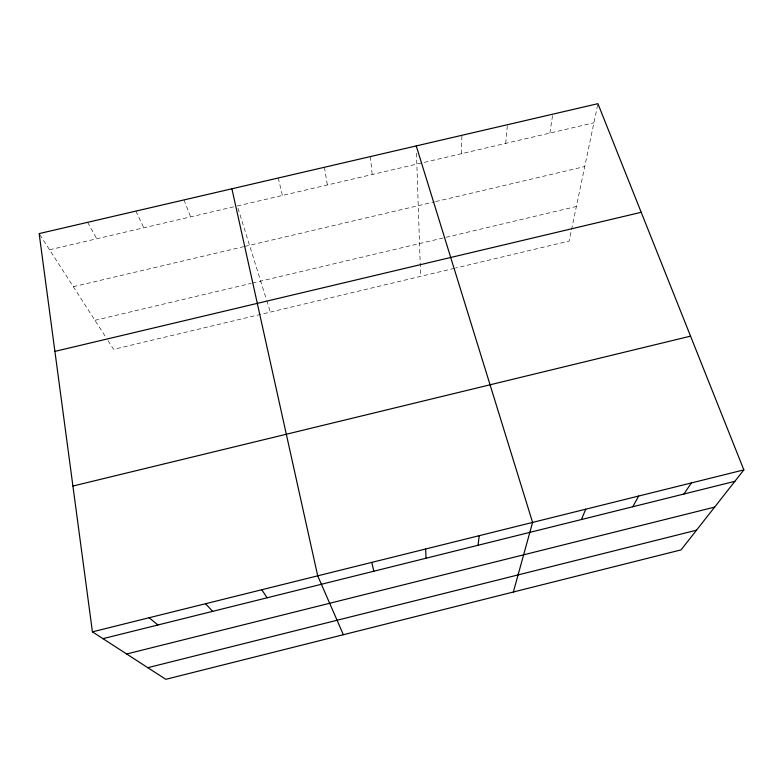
<?xml version="1.0" encoding="UTF-8"?>
<svg xmlns="http://www.w3.org/2000/svg" width="783" height="783" viewBox="0 0 783 783"><rect width="100%" height="100%" fill="white"/><g stroke="black" fill="none" stroke-linecap="round" stroke-linejoin="round"><path stroke-width="0.59" stroke-dasharray="3.92 2.94" d="M461.353 153.732L461.911 135.302M505.701 143.387L507.413 124.722M549.881 133.081L552.749 114.191M597.664 104.883L569.133 241.056L455.589 268.05M454.424 268.334L113.623 349.345L106.488 338.256M94.939 320.306L251.265 283.348M252.449 283.064L576.376 206.487M73.308 286.695L243.611 246.694M244.795 246.41L434.516 201.848M435.681 201.574L584.744 166.554M49.554 249.777L233.774 206.81M237.278 205.998L593.905 122.814M39.796 234.606L105.842 337.248M87.618 222.333L96.749 238.766M135.899 211.107L143.769 227.804M183.995 199.919L190.612 216.881M237.983 208.249L266.377 299.351M266.739 300.506L270.35 312.094M278.249 178.005L282.409 195.466M324.416 167.278L327.382 184.974M370.418 156.58L372.199 174.521M416.487 153.194L420.628 276.36"/><path stroke-width="1.17" d="M478.051 545.271L479.216 535.689M513.345 592.017L532.587 522.418L416.243 145.922M581.417 519.54L585.743 509.204M632.772 506.748L638.664 496.05M683.931 494.014L691.369 482.945M743.85 469.898L681.053 549.891L165.8 679.321L92.423 631.842L39.15 233.598L597.918 103.679L743.85 469.898L92.423 631.842M126.66 653.991L714.634 507.11M147.821 667.684L696.498 530.208M102.965 638.664L734.875 481.33M72.917 486.037L690.547 336.142M54.908 351.391L641.199 212.291M149.122 617.748L157.921 624.981M205.567 603.722L212.643 611.357M261.767 589.746L267.13 597.791M343.365 634.719L317.712 575.838L231.915 188.781M371.778 562.4L373.824 571.228M425.609 549.02L426.04 558.22"/></g></svg>
